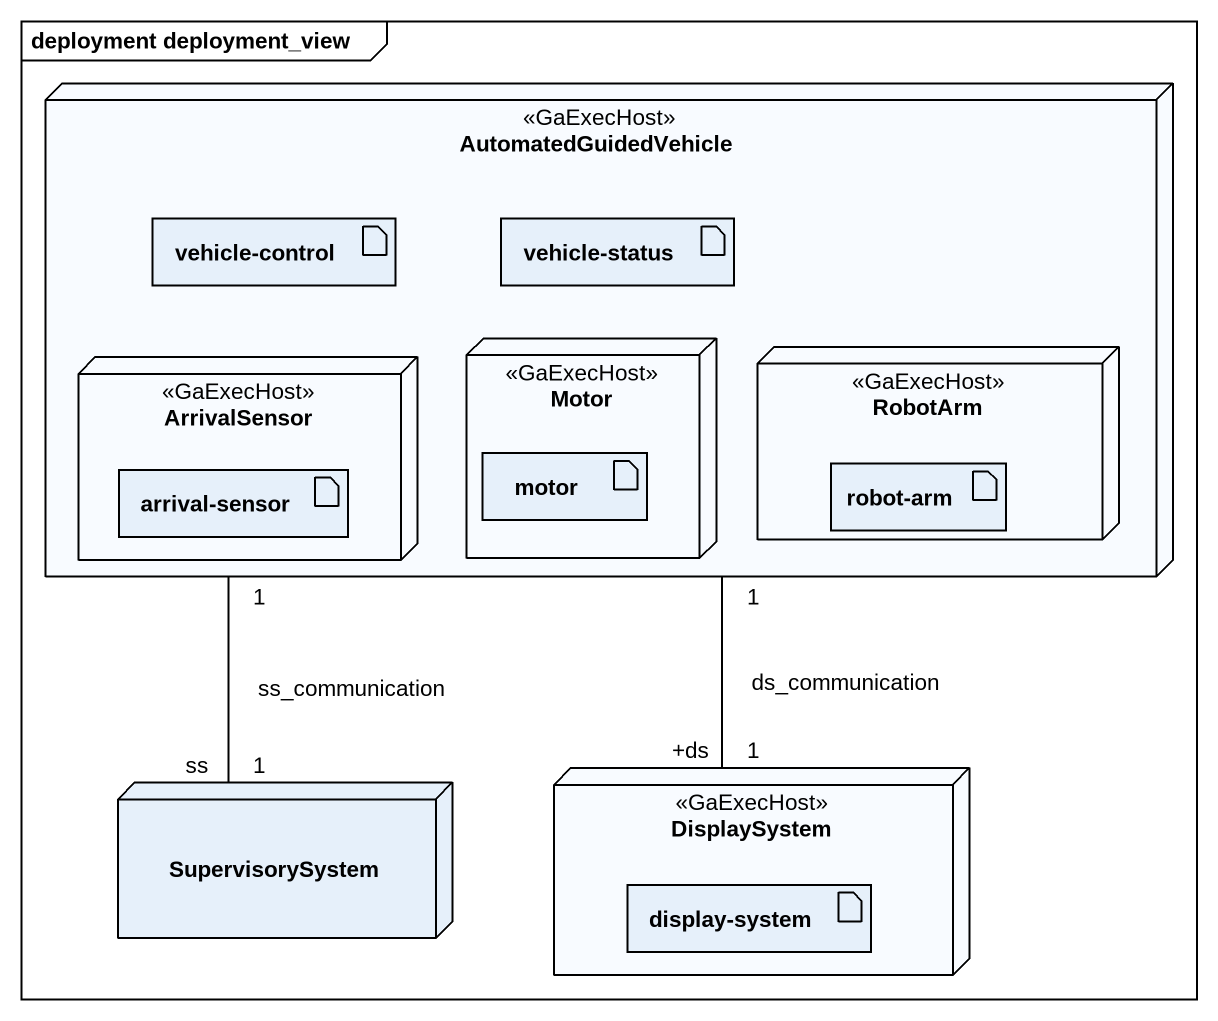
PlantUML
@startuml
mainframe deployment deployment_view
node AutomatedGuidedVehicle <<GaExecHost>> {
  artifact "vehicle-control" as vehicle_control
  artifact "vehicle-status" as vehicle_status
  node ArrivalSensor <<GaExecHost>> {
    artifact "arrival-sensor" as arrival_sensor
  }
  node Motor <<GaExecHost>> {
    artifact motor
  }
  node RobotArm <<GaExecHost>> {
    artifact "robot-arm" as robot_arm
  }
}
node SupervisorySystem
node DisplaySystem <<GaExecHost>> {
  artifact "display-system" as display_system
}
AutomatedGuidedVehicle "1" -- "1\nss" SupervisorySystem : ss_communication
DisplaySystem "1\n+ds" -up- "1" AutomatedGuidedVehicle : ds_communication
@enduml
